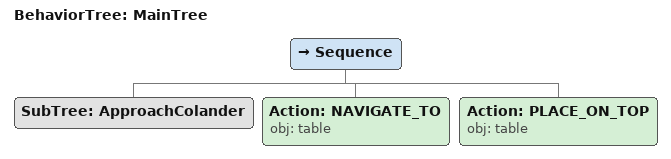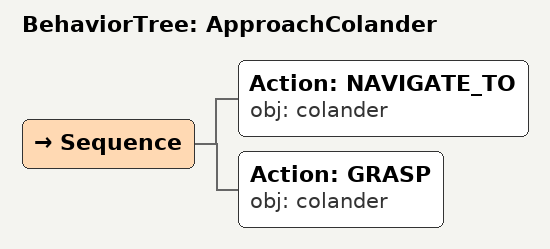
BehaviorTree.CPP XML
<root main_tree_to_execute="MainTree">
  <BehaviorTree ID="MainTree">
    <Sequence>
      <!-- Execute subtree ApproachColander -->
      <SubTree ID="ApproachColander" />
      <!-- Navigate to table -->
      <Action ID="NAVIGATE_TO" obj="table" />
      <!-- Place on table -->
      <Action ID="PLACE_ON_TOP" obj="table" />
    </Sequence>
  </BehaviorTree>
  <!-- Subtree definition ApproachColander -->
  <BehaviorTree ID="ApproachColander">
    <Sequence>
      <!-- Navigate to colander -->
      <Action ID="NAVIGATE_TO" obj="colander" />
      <!-- Grasp colander -->
      <Action ID="GRASP" obj="colander" />
    </Sequence>
  </BehaviorTree>
</root>
